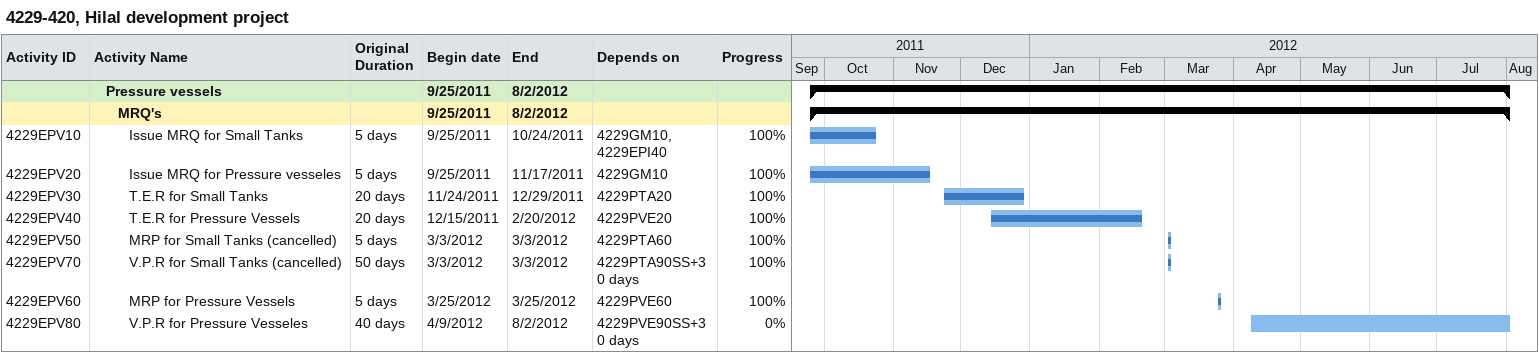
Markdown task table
4229-420, Hilal development project

| ID | Level | Task | Original duration | Start | Finish | Predecessors | % complete |
|---|---|---|---|---|---|---|---|
|  | 2 | **Pressure vessels** |  | 2011-09-25 | 2012-08-02 |  |  |
|  | 3 | **MRQ's** |  | 2011-09-25 | 2012-08-02 |  |  |
| 4229EPV10 | 4 | Issue MRQ for Small Tanks | 5d | 2011-09-25 | 2011-10-24 | 4229GM10, 4229EPI40 | 100 |
| 4229EPV20 | 4 | Issue MRQ for Pressure vesseles | 5d | 2011-09-25 | 2011-11-17 | 4229GM10 | 100 |
| 4229EPV30 | 4 | T.E.R for Small Tanks | 20d | 2011-11-24 | 2011-12-29 | 4229PTA20 | 100 |
| 4229EPV40 | 4 | T.E.R for Pressure Vessels | 20d | 2011-12-15 | 2012-02-20 | 4229PVE20 | 100 |
| 4229EPV50 | 4 | MRP for Small Tanks (cancelled) | 5d | 2012-03-03 | 2012-03-03 | 4229PTA60 | 100 |
| 4229EPV70 | 4 | V.P.R for Small Tanks (cancelled) | 50d | 2012-03-03 | 2012-03-03 | 4229PTA90SS+30d | 100 |
| 4229EPV60 | 4 | MRP for Pressure Vessels | 5d | 2012-03-25 | 2012-03-25 | 4229PVE60 | 100 |
| 4229EPV80 | 4 | V.P.R for Pressure Vesseles | 40d | 2012-04-09 | 2012-08-02 | 4229PVE90SS+30d | 0 |
